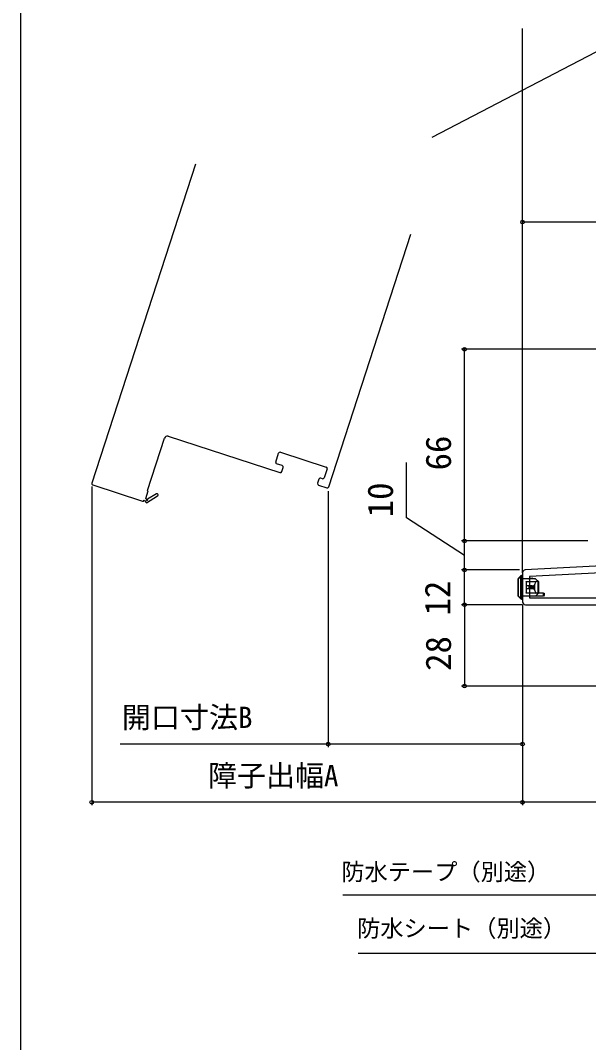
# Model space of a CAD drawing. Units: millimetres, scale not verified. Extents: x -525 to 525, y -783 to 778.
# Drawn here: x -525 to -329.2, y -143.5 to 208.5 of the extents above; entities that cross this region are included whole.
import ezdxf
from ezdxf.enums import TextEntityAlignment as Align

# ---------------------------------------------------------------- set-up
doc = ezdxf.new("R2010")
doc.units = ezdxf.units.MM
doc.header["$LTSCALE"] = 4
for name, color, linetype in [('0-2_YKK_11', 7, 'Continuous'), ('0-4_YKK_12', 2, 'Continuous'), ('0-5_YKK_13', 4, 'Continuous'), ('0-7_YKK_D', 6, 'Continuous'), ('0-8_YKK_ZWAK', 7, 'Continuous')]:
    doc.layers.add(name, color=color, linetype=linetype)
doc.styles.add('ＭＳ ゴシック', font='')
doc.styles.get('ＭＳ ゴシック').set_extended_font_data('MS Gothic')

msp = doc.modelspace()

# ---------------------------------------------------------------- linework, layer by layer
at = {"layer": '0-2_YKK_11'}
msp.add_line((-351.999, 18.351), (-351.999, 8.3), dxfattribs=at)
for points in [[(-300.784, 36.126), (-299.792, 30.5), (-304.599, 30.5), (-304.599, 35.856), (-304.057, 36.724), (-304.376, 37.3), (-306.999, 37.3), (-306.999, 21.658), (-351.052, 19.35)], [(-350.999, 7.3), (-290.399, 7.3), (-290.399, -20.7), (-286.999, -20.7), (-286.999, -18.8), (-287.499, -18.3), (-287.999, -17.8), (-287.999, 7.3), (-236.999, 7.3), (-236.999, 11.542), (-237.119, 11.725), (-237.119, 12.275), (-236.999, 12.458), (-236.999, 15.1)]]:
    msp.add_lwpolyline(points, dxfattribs=at)
msp.add_lwpolyline([(-306.999, 19.255), (-349.599, 17.022), (-349.599, 9.7), (-306.999, 9.7)], close=True, dxfattribs=at)
for centre, start, end in [((-350.999, 18.351), 93.00003, 180), ((-350.999, 8.3), 180.00001, 269.99999)]:
    msp.add_arc(centre, 1, start, end, dxfattribs=at)
at = {"layer": '0-4_YKK_12'}
for p, q in [((-302.053, 210.439), (-383.215, 168.189)), ((-351.999, 18.351), (-351.999, 205.8)), ((-464.702, 159.024), (-500.394, 49.177)), ((-418.795, 47.899), (-390.52, 134.92)), ((-474.111, 65.346), (-435.593, 52.831)), ((-437.044, 56.457), (-436.055, 59.5)), ((-435.425, 59.821), (-419.637, 54.691)), ((-434.82, 55.209), (-436.723, 55.827)), ((-434.963, 53.152), (-434.499, 54.579)), ((-419.316, 54.061), (-420.305, 51.018)), ((-422.136, 50.561), (-422.599, 49.135)), ((-420.935, 50.697), (-421.506, 50.882)), ((-500.073, 48.547), (-482.954, 42.984)), ((-422.278, 48.505), (-419.425, 47.578)), ((-478.152, 45.482), (-481.19, 43.609))]:
    msp.add_line(p, q, dxfattribs=at)
for points in [[(-481.57, 43.664), (-481.807, 43.927), (-480.957, 46.541), (-481.242, 46.634), (-475.371, 64.704)], [(-482.324, 43.305), (-481.551, 42.447), (-477.732, 44.801)]]:
    msp.add_lwpolyline(points, dxfattribs=at)
for centre, radius, start, end in [((-474.42, 64.395), 1, 72, 162), ((-435.579, 59.346), 0.5, 72, 162), ((-436.568, 56.302), 0.5, 162, 252), ((-435.439, 53.307), 0.5, 252, 342), ((-434.975, 54.733), 0.5, 342, 72), ((-419.792, 54.216), 0.5, 342, 72), ((-421.66, 50.407), 0.5, 72, 162), ((-420.781, 51.173), 0.5, 252, 342), ((-499.918, 49.022), 0.5, 162, 252), ((-422.124, 48.98), 0.5, 162, 252), ((-419.271, 48.053), 0.5, 252, 342), ((-482.799, 43.46), 0.5, 252, 342), ((-481.403, 43.478), 0.25, 132, 31.64297), ((-477.942, 45.141), 0.4, 301.64297, 121.64297)]:
    msp.add_arc(centre, radius, start, end, dxfattribs=at)
at = {"layer": '0-5_YKK_13'}
for p, q in [((-353.499, 10.376), (-353.499, 16.276)), ((-353.493, 16.276), (-353.499, 16.276)), ((-352.673, 17.096), (-353.493, 16.276)), ((-353.493, 16.276), (-353.493, 10.424)), ((-352.547, 10.2), (-352.547, 16.4)), ((-352.253, 16.4), (-352.547, 16.4)), ((-352.375, 17.4), (-352.379, 17.395)), ((-352.253, 16.4), (-352.253, 10.2)), ((-351.999, 16.4), (-351.999, 10.2)), ((-347.499, 16.2), (-351.999, 16.2)), ((-350.699, 15.3), (-347.263, 15.3)), ((-350.699, 15.196), (-350.699, 15.3)), ((-350.699, 15.196), (-350.699, 13.8)), ((-347.442, 15.196), (-350.699, 15.196)), ((-347.887, 14.196), (-347.887, 12.404)), ((-346.564, 15.3), (-347.263, 15.3)), ((-346.564, 11.3), (-346.564, 15.3)), ((-349.799, 13.8), (-350.699, 13.8)), ((-350.699, 13.8), (-350.699, 12.8)), ((-350.699, 12.8), (-350.699, 11.404)), ((-350.699, 11.404), (-347.442, 11.404)), ((-349.799, 13.8), (-349.799, 12.8)), ((-349.358, 13.8), (-349.799, 13.8)), ((-349.216, 12.8), (-349.358, 12.8)), ((-349.216, 13.8), (-349.216, 12.8)), ((-348.799, 13.8), (-349.216, 13.8)), ((-348.799, 12.8), (-349.216, 12.8)), ((-348.799, 13.8), (-348.799, 12.8)), ((-348.667, 13.8), (-348.799, 13.8)), ((-348.667, 12.8), (-348.799, 12.8)), ((-348.485, 12.8), (-348.667, 12.8)), ((-348.485, 13.8), (-348.485, 12.8)), ((-348.45, 12.8), (-348.485, 12.8)), ((-348.45, 13.8), (-348.258, 13.8)), ((-348.258, 12.8), (-348.45, 12.8)), ((-348.258, 13.8), (-348.258, 12.8)), ((-348.027, 13.8), (-348.258, 13.8)), ((-348.027, 12.8), (-348.258, 12.8)), ((-348.027, 13.8), (-348.027, 12.8)), ((-347.499, 10.3), (-346.499, 11.3)), ((-346.564, 11.3), (-347.263, 11.3)), ((-344.799, 11.3), (-344.499, 11.3)), ((-353.493, 10.424), (-352.63, 9.561)), ((-352.487, 9.288), (-352.548, 9.349)), ((-352.253, 10.2), (-352.547, 10.2)), ((-352.336, 9.287), (-352.275, 9.2)), ((-347.499, 10.3), (-351.999, 10.3)), ((-344.799, 10.3), (-347.499, 10.3))]:
    msp.add_line(p, q, dxfattribs=at)
for points in [[(-353.411, 16.488), (-352.591, 17.308), (-352.587, 17.312)], [(-352.375, 17.4), (-351.999, 17.4), (-351.999, 16.4), (-352.253, 16.4)], [(-349.866, 16.2), (-348.799, 16.6), (-347.999, 16.2)], [(-348.027, 13.8), (-347.947, 13.994), (-347.887, 14.196)], [(-346.564, 15.3), (-346.499, 15.3), (-347.499, 16.2)], [(-346.499, 15.3), (-346.499, 11.3), (-346.564, 11.3)], [(-349.358, 12.8), (-349.799, 12.8), (-350.699, 12.8)], [(-347.263, 11.3), (-350.699, 11.3), (-350.699, 11.404)], [(-349.358, 12.8), (-349.358, 13.8), (-349.216, 13.8)], [(-348.667, 12.8), (-348.667, 13.8), (-348.485, 13.8)], [(-348.45, 12.8), (-348.45, 13.8), (-348.485, 13.8)], [(-347.887, 12.404), (-347.946, 12.602), (-348.027, 12.8)], [(-344.799, 10.3), (-344.799, 11.3), (-346.499, 11.3)], [(-344.499, 11.3), (-344.499, 10.6), (-344.799, 10.3)], [(-352.548, 9.349), (-353.499, 10.3), (-353.499, 10.376)], [(-352.253, 10.2), (-351.999, 10.2), (-351.999, 9.2), (-352.275, 9.2)]]:
    msp.add_lwpolyline(points, dxfattribs=at)
for centre, radius, start, end in [((-353.199, 16.276), 0.3, 135, 180), ((-353.21, 16.288), 0.284, 135.21566, 182.49633), ((-352.39, 17.109), 0.284, 135.21566, 182.49633), ((-352.369, 17.091), 0.304, 91.7644, 179.04855), ((-352.382, 17.099), 0.295, 89.30544, 134.94469), ((-352.375, 17.1), 0.3, 90, 135), ((-352.347, 9.549), 0.284, 177.50367, 224.78434), ((-352.318, 9.601), 0.314, 187.32627, 266.78077), ((-352.383, 9.523), 0.24, 226.38814, 281.18869), ((-352.275, 9.5), 0.3, 225, 270)]:
    msp.add_arc(centre, radius, start, end, dxfattribs=at)
for centre, major_axis, ratio, start_param, end_param in [((-352.687, 16.4), (0, 0.7), 0.2, 4.712389, 6.1791526), ((-352.393, 16.4), (0, 1), 0.14, 4.712389, 6.1791526), ((-345.71, 13.3), (0, 2.9), 0.789474, 0.8581397, 1.2566748), ((-347.263, 15), (0, 0.3), 0.789474, 6.2831853, 7.141325), ((-345.71, 13.3), (0, 2.9), 0.789474, 1.8849178, 2.283453), ((-347.263, 11.6), (0, 0.3), 0.789474, 2.283453, 3.1415927), ((-353.199, 10.424), (0.286, 0.119), 0.756388, 2.640578, 2.8379736), ((-352.687, 10.2), (0, 0.7), 0.2, 3.5625567, 4.712389), ((-352.393, 10.2), (0, 1), 0.14, 3.5625567, 4.712389)]:
    msp.add_ellipse(centre, major_axis=major_axis, ratio=ratio, start_param=start_param, end_param=end_param, dxfattribs=at)
at = {"layer": '0-7_YKK_D'}
for p, q in [((-351.999, 19.351), (-351.999, 140.1)), ((-236.999, 139.1), (-351.999, 139.1)), ((-323.051, 95.3), (-372.999, 95.3)), ((-371.999, 29.3), (-371.999, 95.3)), ((-500.418, 48.022), (-500.418, -61.7)), ((-418.95, 46.423), (-418.95, -41.7)), ((-329.499, 29.3), (-372.999, 29.3)), ((-329.499, 29.3), (-372.999, 29.3)), ((-371.999, 19.298), (-371.999, 29.3)), ((-352.999, 19.3), (-372.999, 19.3)), ((-352.999, 19.298), (-372.999, 19.298)), ((-371.999, 7.3), (-371.999, 19.3)), ((-351.999, 7.3), (-372.999, 7.3)), ((-351.999, 7.3), (-372.999, 7.3)), ((-371.999, 7.3), (-371.999, -20.7)), ((-351.999, 7.3), (-351.999, -61.7)), ((-351.999, 7.3), (-351.999, -41.7)), ((-351.999, 7.3), (-351.999, -61.7)), ((-290.899, -20.7), (-372.999, -20.7)), ((-351.999, -60.7), (-500.418, -60.7)), ((-286.999, -60.7), (-351.999, -60.7))]:
    msp.add_line(p, q, dxfattribs=at)
for points in [[(-371.999, 24.299), (-391.999, 37.282), (-391.999, 56.282)], [(-351.999, -40.7), (-418.95, -40.7), (-490.67, -40.7)], [(-288.05, -56.608), (-289.843, -58.422), (-323.806, -92.768), (-413.941, -92.768)], [(-285.999, -79.538), (-287.792, -81.351), (-318.858, -112.768), (-408.678, -112.768)]]:
    msp.add_lwpolyline(points, dxfattribs=at)
for centre in [(-351.999, 139.1), (-371.999, 95.3), (-371.999, 29.3), (-371.999, 29.3), (-371.999, 19.3), (-371.999, 19.298), (-371.999, 7.3), (-371.999, 7.3), (-371.999, -20.7), (-418.95, -40.7), (-351.999, -40.7), (-500.418, -60.7), (-351.999, -60.7), (-351.999, -60.7)]:
    msp.add_circle(centre, 0.637, dxfattribs=at)
at = {"layer": '0-8_YKK_ZWAK'}
msp.add_line((-525, 747.3), (-525, -782.7), dxfattribs=at)

# ---------------------------------------------------------------- texts
at = {"layer": '0-7_YKK_D', "style": 'ＭＳ ゴシック'}
for s, p in [('66', (-373.999, 53.573)), ('10', (-393.999, 37.441)), ('12', (-374.292, 3.611)), ('28', (-373.999, -15.461))]:
    msp.add_text(s, height=8.798, rotation=90, dxfattribs=at).set_placement(p, align=Align.BOTTOM_LEFT)
for s, height, p in [('開口寸法B', 7.331, (-490.034, -37.336)), ('障子出幅A', 7.331, (-460.413, -57.393)), ('防水テープ（別途）', 5.865, (-414.438, -89.357)), ('防水シート（別途）', 5.865, (-409.005, -108.81))]:
    msp.add_text(s, height=height, dxfattribs=at).set_placement(p, align=Align.BOTTOM_LEFT)

doc.saveas('drawing.dxf')
